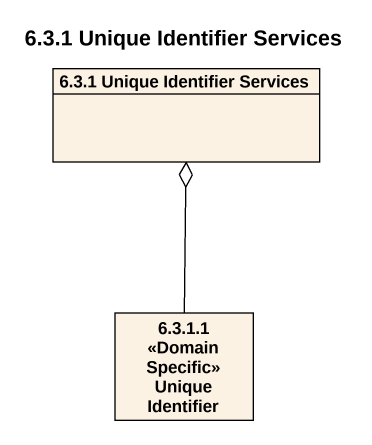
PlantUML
@startuml
title 6.3.1 Unique Identifier Services
hide circle
hide empty members
class "6.3.1 Unique Identifier Services" as c6_3_1_Unique_Identifier
class "6.3.1.1 <<Domain Specific>> Unique Identifier" as c6_3_1_1_Domain_Specific
c6_3_1_1_Domain_Specific -up-o c6_3_1_Unique_Identifier
@enduml
